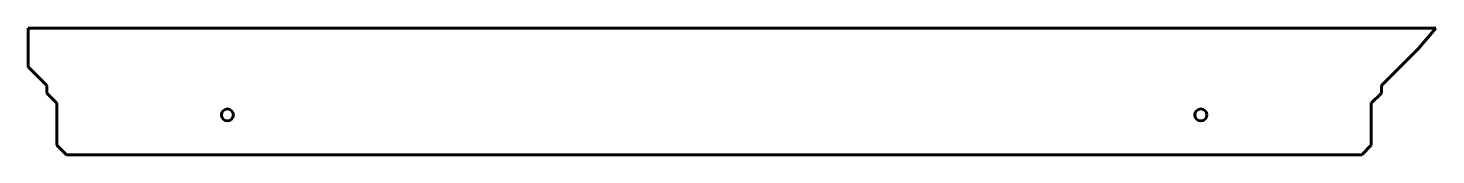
# Model space of a CAD drawing. Header units: millimetres. Extents: x -121 to 1984, y 36 to 225.
import ezdxf

# ---------------------------------------------------------------- set-up
doc = ezdxf.new("R2010")
doc.units = ezdxf.units.MM
for name, pattern in [('K5LT32768', [0]), ('K5LT32769', [0]), ('K5LT32770', [0])]:
    doc.linetypes.add(name, pattern=pattern)
doc.layers.add('Системный слой', color=7, linetype='Continuous')

msp = doc.modelspace()

# ---------------------------------------------------------------- linework, layer by layer
at = {"color": 7, "linetype": 'K5LT32769', "lineweight": 60}
for p, q in [((-121.4, 167.7), (-121.4, 225.2)), ((-93.4, 139.7), (-121.4, 167.7)), ((-78.4, 113.2), (-93.4, 128.2)), ((-78.4, 50.6), (-78.4, 113.2))]:
    msp.add_line(p, q, dxfattribs=at)
at = {"color": 5, "linetype": 'K5LT32768', "lineweight": 60, "true_color": 0x0000ff}
for p, q in [((1958.1, 195.2), (1984.1, 225.2)), ((1902.6, 139.7), (1958.1, 195.2)), ((1887.6, 113.2), (1902.6, 128.2)), ((1902.6, 128.2), (1902.6, 139.7))]:
    msp.add_line(p, q, dxfattribs=at)
at = {"color": 7, "linetype": 'K5LT32769', "lineweight": 60}
msp.add_circle((176.6, 95.6), 9, dxfattribs=at)
at = {"color": 5, "linetype": 'K5LT32768', "lineweight": 60, "true_color": 0x0000ff}
msp.add_circle((1632.6, 95.6), 9, dxfattribs=at)
at = {"layer": 'Системный слой', "color": 3, "linetype": 'K5LT32770', "lineweight": 60, "true_color": 0x00ff00}
for p, q in [((-121.4, 225.2), (1984.1, 225.2)), ((-64, 36.2), (1873.2, 36.2))]:
    msp.add_line(p, q, dxfattribs=at)
at = {"layer": 'Системный слой', "color": 7, "linetype": 'K5LT32769', "lineweight": 60}
for p, q in [((-93.4, 139.7), (-93.4, 128.2)), ((-78.4, 50.6), (-64, 36.2))]:
    msp.add_line(p, q, dxfattribs=at)
at = {"layer": 'Системный слой', "color": 5, "linetype": 'K5LT32768', "lineweight": 60, "true_color": 0x0000ff}
for p, q in [((1887.6, 113.2), (1887.6, 50.6)), ((1887.6, 50.6), (1873.2, 36.2))]:
    msp.add_line(p, q, dxfattribs=at)

doc.saveas('drawing.dxf')
